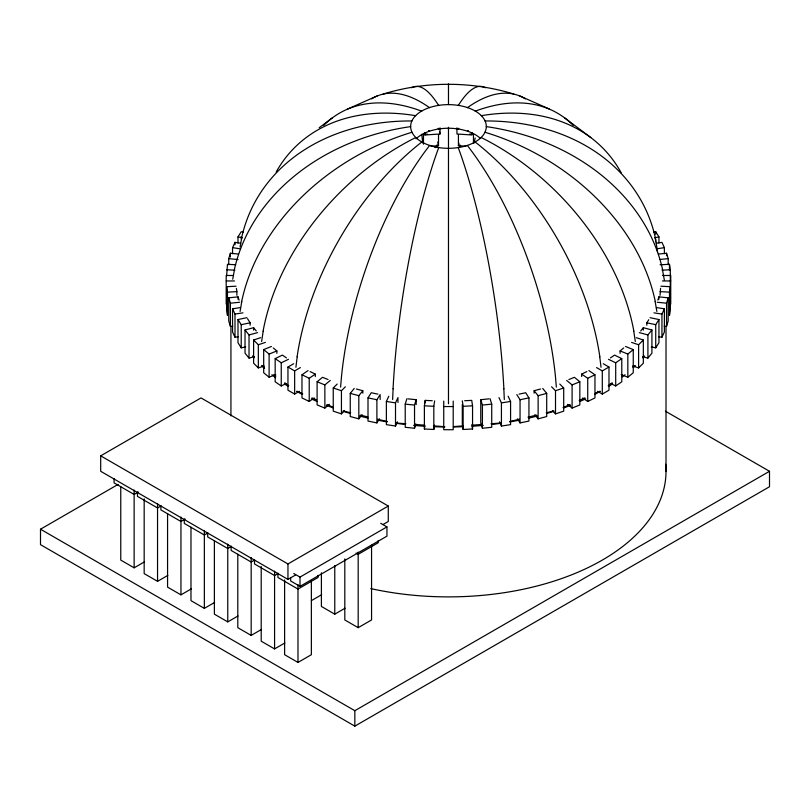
<?xml version="1.0" encoding="UTF-8"?>
<svg xmlns="http://www.w3.org/2000/svg" width="810" height="810" viewBox="0 0 810 810"><rect width="100%" height="100%" fill="white"/><g stroke="black" fill="none" stroke-linecap="round" stroke-linejoin="round"><path stroke-width="1.21" d="M230.931 415.915L230.931 326.562M392.637 399.533L393.103 388.729M340.595 387.089L341.506 376.397A217.475 88.786 -71.6 0 1 429.573 145.506M295.913 367.294L297.199 356.764M261.63 341.496L263.199 331.189M240.074 311.455L241.826 301.391M240.074 246.979L241.826 237.462M226.638 275.856L227.458 264.313L235.7 264.738M232.723 279.217L234.535 269.426M434.474 425.118L433.816 429.472L424.389 428.996L424.389 405.82L425.209 400.383L432.277 400.737M424.389 428.996L424.885 425.726M433.816 429.472L433.816 406.296L434.636 400.859M660.059 295.306L660.555 288.39M660.059 264.789L669.485 264.313L670.305 269.76L670.305 309.855L669.485 315.292L669.485 292.126L670.305 286.689L660.889 286.214M465.952 146.195L458.43 145.699L458.916 143.218M459.462 147.359L459.948 144.879M474.194 142.955L475.166 137.994M228.754 264.728L228.754 258.623L230.394 253.246L238.545 254.077M415.844 423.944L414.538 428.247L405.223 427.295L405.223 404.129L406.863 398.753M414.538 428.247L414.538 405.071L416.178 399.694L408.027 398.864M657.892 300.095L658.874 296.865L668.189 297.817L668.189 320.983L666.549 326.359L664.22 326.126M666.549 326.359L666.549 303.193L668.189 297.817M232.551 253.743L232.551 247.647L235.001 242.372L240.712 243.253M397.467 421.828L395.513 426.05L386.38 424.642L386.38 401.466L388.82 396.191M395.513 426.05L395.513 402.884L397.963 397.609L397.963 402.489M658.52 336.707L661.942 337.243L661.942 314.077L664.392 308.802L656.404 307.557M661.942 337.243L664.392 331.968L664.392 308.802M237.988 242.99L237.988 236.895L241.218 231.761L243.445 232.237M379.485 418.81L376.893 422.911L368.003 421.048L368.003 397.872L371.243 392.749L377.906 394.146M376.893 422.911L376.893 399.745L380.133 394.612L380.133 399.492M646.836 325.245L646.836 322.815L648.78 319.727M651.28 346.913L655.725 347.844L655.725 324.678L658.955 319.545L650.065 317.682M655.725 347.844L658.955 342.711L658.955 319.545M362.151 414.72L358.82 418.851L350.254 416.542L350.254 393.376L354.243 388.425M358.82 418.851L358.82 395.685L362.819 390.734L356.39 389.002M640.68 330.976L643.342 327.675L651.918 329.984L651.918 353.15L647.919 358.101L642.563 356.653M647.919 358.101L647.919 334.935L651.918 329.984M344.584 410.741L341.435 413.89L333.244 411.156L333.244 387.99L337.183 384.051M341.435 413.89L341.435 390.724L345.374 386.785M632.752 365.968L638.604 367.922L638.604 344.746L643.332 340.018L636.306 337.679M638.604 367.922L643.332 363.194L643.332 340.018M329.376 404.352L324.861 408.078L317.105 404.939L317.105 381.773L322.532 377.298L328.07 379.536M324.861 408.078L324.861 384.912L330.277 380.437M620.085 353.373L620.085 350.933L623.7 347.946M621.189 374.544L627.831 377.237L627.831 354.061L633.258 349.596L625.512 346.457M627.831 377.237L633.258 372.762L633.258 349.596M319.201 127.727L332.262 117.906M608.229 385.742L612.178 382.766M632.914 367.163L634.898 365.675M314.29 397.963L309.217 401.446L301.978 397.943L301.978 374.767L308.053 370.585M309.217 401.446L309.217 378.28L315.303 374.099L310.129 371.587M610.487 357.899L614.537 355.104L621.786 358.617L621.786 381.783L615.701 385.965L610.527 383.464M615.701 385.965L615.701 362.799L621.786 358.617M295.589 574.999L287.955 579.403L100.693 471.288L100.693 455.848L201.012 397.923L388.284 506.037L388.284 521.488L382.826 524.637M299.427 391.301L294.648 394.065L287.955 390.197L287.955 367.031L293.696 363.72M287.955 367.031L294.648 370.899L300.378 367.588M665.445 411.217L769.5 471.288L769.5 486.739L354.841 726.135L40.5 544.654L40.5 529.213L118.179 484.36M138.358 492.024L134.136 494.454L114.068 482.871L114.068 478.457M160.714 506.149L157.545 507.971L137.477 496.388L137.477 491.974M185.176 519.048L180.954 521.488L160.886 509.905L160.886 505.491M120.761 486.608L120.761 560.105L134.136 567.82L144.423 561.887M207.522 533.172L204.353 535.005L184.295 523.422L184.295 519.008M144.17 498.879L144.17 573.612L157.545 581.337L167.832 575.394M230.931 546.689L227.762 548.512L207.704 536.929L207.704 532.524M167.569 513.641L167.569 587.128L180.954 594.854L191.241 588.91M254.34 560.206L251.171 562.029L231.113 550.446L231.113 546.031M596.565 367.588L602.296 370.899L608.988 367.031L608.988 390.197L602.296 394.065L597.517 391.301M190.978 527.158L190.978 600.645L204.353 608.371L214.65 602.427M100.693 455.848L287.955 563.962L388.284 506.037M277.749 573.713L274.58 575.546L254.522 563.962L254.522 559.548M293.757 573.49L299.994 577.095L386.947 526.895L386.947 536.159L299.994 586.359L290.638 580.952L290.638 577.479M214.387 540.665L214.387 614.162L227.762 621.888L238.059 615.944M237.796 554.182L237.796 627.679L251.171 635.394L261.468 629.461M311.364 600.645L321.661 594.702M261.205 566.453L261.205 641.186L274.58 648.911L284.867 642.968M321.398 572.802L321.398 606.437L334.773 614.162L345.06 608.219M284.614 579.97L284.614 654.703L297.989 662.428L311.364 654.703L311.364 580.719M344.807 558.92L344.807 619.954L358.182 627.679L371.557 619.954L371.557 545.211M40.5 529.213L354.841 710.694L769.5 471.288M286.416 383.464L281.242 385.965L275.167 381.783L275.167 358.617L282.406 355.104L286.457 357.899M275.167 358.617L281.242 362.799L288.492 359.296M581.641 376.539L581.641 374.099L586.815 371.587M581.641 374.099L587.726 378.28L594.965 374.767L594.965 397.943L587.726 401.446L582.653 397.963M347.672 109.006L377.197 95.924M563.021 407.602L569.946 404.534M579.19 400.434L584.972 397.882M595.37 393.275L599.987 391.22M275.754 374.544L269.112 377.237L263.685 372.762L263.685 349.596L271.431 346.457M263.685 349.596L269.112 354.061L276.858 350.933L276.858 353.373M568.873 379.536L574.412 377.298L579.838 381.773L579.838 404.939L572.093 408.078L567.567 404.352M566.666 380.437L572.093 384.912L579.838 381.773M264.192 365.968L258.339 367.922L253.611 363.194L253.611 340.018L260.638 337.679M253.611 340.018L258.339 344.746L265.366 342.407M551.569 386.785L555.508 390.724L563.699 387.99L563.699 411.156L555.508 413.89L552.359 410.741M254.381 356.653L249.024 358.101L245.025 353.15L245.025 329.984L253.601 327.675L256.264 330.976M245.025 329.984L249.024 334.935L257.6 332.626M534.124 393.174L534.124 390.734L540.553 389.002M534.124 390.734L538.124 395.685L546.699 393.376L546.699 416.542L538.124 418.851L534.792 414.72M383.211 94.031C425.544 81.061 471.4 81.061 513.732 94.031M509.662 421.544L519.423 419.205M527.958 417.16L536.503 415.125M546.264 412.786L553.584 411.034M245.663 346.913L241.218 347.844L237.988 342.711L237.988 319.545L246.878 317.682M653.498 232.237L655.725 231.761L658.955 236.895L658.955 242.99M237.988 319.545L241.218 324.678L250.108 322.815L250.108 325.245M654.51 237.836L658.955 236.895M519.038 394.146L525.7 392.749L528.94 397.872L528.94 421.048L520.05 422.911L517.458 418.81M516.81 394.612L520.05 399.745L528.94 397.872M238.423 336.707L235.001 337.243L232.551 331.968L232.551 308.802L240.55 307.557M656.232 243.253L661.942 242.372L664.392 247.647L664.392 253.743M232.551 308.802L235.001 314.077L242.99 312.832M657.538 248.71L664.392 247.647M498.98 397.609L501.43 402.884L510.573 401.466L510.573 424.642L501.43 426.05L499.476 421.828M232.723 326.126L230.394 326.359L228.754 320.983L228.754 297.817L238.069 296.865L239.061 300.095M658.398 254.077L666.549 253.246L668.189 258.623L668.189 264.728M228.754 297.817L230.394 303.193L239.709 302.251M660.039 259.453L668.189 258.623M490.08 398.753L491.731 404.129L491.731 427.295L482.416 428.247L480.765 422.86L480.765 399.694L488.916 398.864M480.765 399.694L482.416 405.071L491.731 404.129M453.478 426.607L463.482 425.847M472.25 425.179L482.254 424.42M491.012 423.751L501.025 422.992M427.234 134.075L423.478 134.328L423.478 144.21M424.47 132.496L424.956 134.976L440.002 133.994L440.002 127.818M430.991 146.195L438.514 145.699L438.514 134.581M434.98 147.521L437.481 147.359L436.995 144.879M226.638 286.689L227.458 292.126L227.458 315.292L226.638 309.855L226.638 286.689L236.054 286.214M227.458 292.126L236.885 291.651L236.885 295.306M662.064 270.175L670.305 269.76M464.667 400.737L471.734 400.383L472.554 405.82L472.554 428.996L463.138 429.472L462.308 424.025L462.308 404.514M462.308 400.859L463.138 406.296L472.554 405.82M233.29 275.491L226.203 275.491L226.203 304.125M662.469 275.491L670.741 275.491L670.741 304.125M226.203 280.949L234.475 280.949M662.469 280.949L670.741 280.949M443.738 406.549L453.205 406.549M226.638 269.76L234.88 270.175M660.059 291.651L669.485 292.126M424.389 405.82L433.816 406.296M469.709 134.075L473.465 134.328L473.465 142.975M395.918 422.992L405.931 423.751M414.69 424.42L424.703 425.179M433.461 425.847L444.72 426.698M228.754 258.623L238.069 259.575M657.234 302.251L666.549 303.193M405.223 404.129L414.538 405.071M232.551 247.647L240.55 248.883M653.953 312.832L661.942 314.077M386.38 401.466L395.513 402.884M237.988 236.895L242.433 237.836M646.836 322.815L655.725 324.678M368.003 397.872L376.893 399.745M343.359 411.034L350.679 412.786M360.44 415.125L367.76 416.877M377.531 419.205L387.291 421.544M639.343 332.626L647.919 334.935M350.254 393.376L358.82 395.685M631.577 342.407L638.604 344.746M333.244 387.99L341.435 390.724M620.085 350.933L627.831 354.061M317.105 381.773L324.861 384.912M519.747 95.924L549.271 109.006M296.956 391.22L302.738 393.781M311.971 397.882L316.599 399.927M326.997 404.534L332.768 407.086M608.462 359.296L615.701 362.799M301.978 374.767L309.217 378.28M603.258 363.72L608.988 367.031M380.7 523.29L386.947 526.895M356.076 553.088L358.182 554.313L378.25 542.72L378.25 540.523M588.89 370.585L594.965 374.767M564.681 117.906L590.804 137.558M262.055 365.675L264.03 367.163M273.901 374.595L275.876 376.083M284.766 382.766L288.725 385.742M273.243 347.946L276.858 350.933M559.761 384.051L563.699 387.99M542.7 388.425L546.699 393.376M247.526 318.705L250.108 322.815M508.123 396.191L510.573 401.466M662.408 269.426L664.372 280.199M655.118 237.462L657.011 247.941M439.516 131.514L440.002 133.994M437.785 141.983L438.514 145.699M422.749 142.955L421.777 134.288M655.118 301.391L656.87 311.455M633.744 331.189L635.313 341.496M471.896 424.642L472.554 428.996M236.388 288.39L236.885 291.651M599.754 356.764L601.03 367.294M657.274 249.885L657.517 251.829M556.348 387.089L555.437 376.397A217.475 88.786 71.6 0 0 467.37 145.506M503.84 388.729L504.316 399.533M669.485 264.313L669.485 270.418M666.549 253.246L666.549 255.687M666.012 326.562L666.012 471.288M658.874 296.865L658.874 299.305M655.725 231.761L655.725 234.201M655.725 239.082L655.725 241.522M643.342 327.675L643.342 330.115M602.296 370.899L602.296 394.065M587.726 378.28L587.726 401.446M572.093 384.912L572.093 408.078M555.508 390.724L555.508 413.89M538.124 395.685L538.124 418.851M520.05 399.745L520.05 422.911M501.43 402.884L501.43 426.05M482.416 405.071L482.416 428.247M471.987 132.506L471.987 134.976L456.951 133.994L456.951 127.818M463.138 406.296L463.138 429.472M458.43 134.581L458.43 145.699M453.205 401.092L453.205 429.715L443.738 429.715L443.738 401.092M448.477 83.865L448.477 104.591A37.24 15.835 -1.5 0 0 438.676 105.341A37.24 16.19 -4.3 0 0 429.553 107.517A37.24 16.899 -6.9 0 0 421.716 110.99A37.24 17.891 -9.2 0 0 415.712 115.516A37.24 19.106 -11 0 0 411.925 120.781A37.24 20.463 -12.1 0 0 410.64 126.441A37.24 21.87 -12.5 0 0 411.925 132.091A37.24 23.227 -12.1 0 0 415.712 137.356A37.24 24.442 -10.7 0 0 421.716 141.882A37.24 25.434 -8.5 0 0 429.553 145.355A37.24 26.133 -5.5 0 0 438.676 147.541A37.24 26.497 -1.9 0 0 448.477 148.281A37.24 26.497 1.9 0 0 458.268 147.541A37.24 26.133 5.5 0 0 467.39 145.355A37.24 25.434 8.5 0 0 475.227 141.882A37.24 24.442 10.7 0 0 481.241 137.356A37.24 23.227 12.1 0 0 485.018 132.091A37.24 21.87 12.5 0 0 486.304 126.441A37.24 20.463 12.1 0 0 485.018 120.781A37.24 19.106 11 0 0 481.241 115.516A37.24 17.891 9.2 0 0 475.227 110.99A37.24 16.899 6.9 0 0 467.39 107.517A37.24 16.19 4.3 0 0 458.268 105.341A37.24 15.835 1.5 0 0 448.477 104.591M448.477 127.281L448.477 147.41M448.477 148.281L448.477 403.775M425.209 400.383L425.209 402.823M424.956 132.506L424.956 134.976M416.178 399.694L416.178 404.575M362.819 390.734L362.819 393.174M358.182 552.106L358.182 627.679M354.841 710.694L354.841 726.135M334.773 565.582L334.773 614.162M318.057 575.272L318.057 577.479L297.989 589.062L277.931 577.479L277.931 573.065M315.303 374.099L315.303 376.539M299.994 577.095L299.994 586.359M297.989 584.648L297.989 662.428M294.648 370.899L294.648 394.065M287.955 563.962L287.955 579.403M281.242 362.799L281.242 385.965M274.58 571.131L274.58 648.911M269.112 354.061L269.112 377.237M258.339 344.746L258.339 367.922M253.601 327.675L253.601 330.115M251.171 557.614L251.171 635.394M249.024 334.935L249.024 358.101M241.218 236.641L241.218 239.082M241.218 324.678L241.218 347.844M238.069 296.865L238.069 299.305M235.001 242.372L235.001 244.812M235.001 314.077L235.001 337.243M230.394 253.246L230.394 256.912M230.394 303.193L230.394 326.359M227.762 544.107L227.762 621.888M204.353 530.59L204.353 608.371M180.954 517.074L180.954 594.854M157.545 503.557L157.545 581.337M134.136 490.05L134.136 567.82M644.416 355.944A217.546 125.601 0 0 1 642.846 357.797M635.222 365.806A217.546 125.601 0 0 1 633.42 367.527M625.037 374.757A217.546 125.601 0 0 1 622.262 376.933M612.573 383.849A217.546 125.601 0 0 1 608.553 386.441M600.159 391.422A217.546 125.601 0 0 1 594.672 394.399M585.62 398.884A217.546 125.601 0 0 1 579.94 401.456M570.594 405.334A217.546 125.601 0 0 1 563.608 407.957M554.03 411.207A217.546 125.601 0 0 1 546.963 413.383M537.313 416.036A217.546 125.601 0 0 1 528.96 418.071M519.331 420.137A217.546 125.601 0 0 1 509.763 421.899M501.441 423.205A217.546 125.601 0 0 1 493.047 424.318M483.266 425.371A217.546 125.601 0 0 1 472.179 426.242M463.472 426.688A217.546 125.601 0 0 1 453.468 426.951M444.72 426.971A217.546 125.601 0 0 1 433.482 426.688M424.774 426.242A217.546 125.601 0 0 1 413.677 425.371M403.896 424.318A217.546 125.601 0 0 1 395.503 423.205M387.19 421.899A217.546 125.601 0 0 1 377.612 420.137M367.993 418.071A217.546 125.601 0 0 1 359.63 416.036M349.981 413.383A217.546 125.601 0 0 1 342.913 411.207M333.335 407.957A217.546 125.601 0 0 1 326.349 405.334M317.004 401.456A217.546 125.601 0 0 1 311.324 398.884M302.282 394.399A217.546 125.601 0 0 1 296.794 391.422M288.39 386.441A217.546 125.601 0 0 1 284.371 383.849M275.623 377.652A217.546 125.601 0 0 1 271.907 374.757M264.455 368.378A217.546 125.601 0 0 1 261.721 365.806M254.097 357.797A217.546 125.601 0 0 1 252.528 355.944M475.197 142.044A217.475 125.56 60 0 1 599.846 356.805M481.201 137.518A217.475 153.778 45 0 1 633.865 331.199M484.977 132.253A217.475 171.517 24.9 0 1 655.26 301.391M486.273 126.613A217.475 177.562 0 0 1 662.55 269.406M484.977 120.963A217.475 171.517 -24.9 0 1 655.26 237.411M481.201 115.698A217.475 153.778 -45 0 1 621.229 172.844M475.197 111.183A217.475 125.56 -60 0 1 573.166 125.388M467.37 107.71A217.475 88.786 -71.6 0 1 525.376 98.911M458.257 105.533A217.475 45.957 -81.2 0 1 485.352 87.764M411.591 87.764A217.475 45.957 81.2 0 1 438.686 105.533M371.577 98.911A217.475 88.786 71.6 0 1 429.573 107.71M323.777 125.388A217.475 125.56 60 0 1 421.747 111.183M276.169 172.034A217.475 153.778 45 0 1 415.743 115.698M241.694 237.411A217.475 171.517 24.9 0 1 411.966 120.963M234.394 269.406A217.475 177.562 0 0 1 410.68 126.613M241.694 301.391A217.475 171.517 -24.9 0 1 411.966 132.253M263.078 331.199A217.475 153.778 -45 0 1 415.743 137.518M297.098 356.805A217.475 125.56 -60 0 1 421.747 142.044M393.063 388.79A217.475 45.957 -81.2 0 1 438.686 147.683M458.257 147.683A217.475 45.957 81.2 0 1 503.881 388.79M480.603 138.53A37.068 17.233 10.4 0 0 475.227 134.592A37.068 16.109 7.8 0 0 467.39 131.119A37.068 15.309 4.9 0 0 458.268 128.942A37.068 14.894 1.6 0 0 448.477 128.193A37.068 14.894 -1.6 0 0 438.676 128.942A37.068 15.309 -4.9 0 0 429.553 131.119A37.068 16.109 -7.8 0 0 421.716 134.592A37.068 17.233 -10.4 0 0 416.026 138.824M467.37 131.26A188.852 77.102 -71.6 0 1 468.393 130.592M458.257 129.073A188.852 39.913 -81.2 0 1 458.784 128.294M438.159 128.294A188.852 39.913 81.2 0 1 438.686 129.073M428.551 130.592A188.852 77.102 71.6 0 1 429.573 131.26M665.668 464.211A217.546 125.601 0 0 1 370.798 588.607"/></g></svg>
